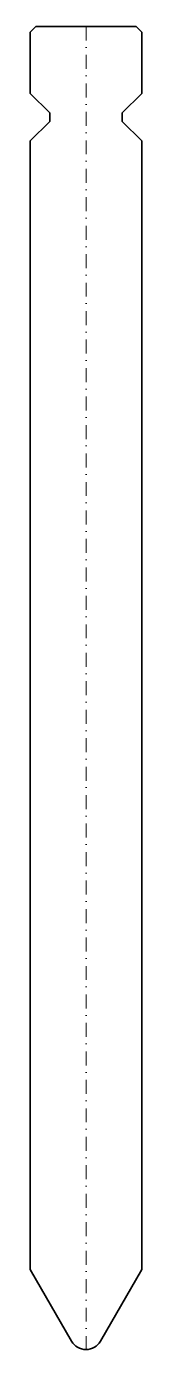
# Model space of a CAD drawing. Header units: millimetres. Extents: x -10 to 10, y 0 to 237.
import ezdxf

# ---------------------------------------------------------------- set-up
doc = ezdxf.new("R2010")
doc.units = ezdxf.units.MM
doc.header["$LTSCALE"] = 5
doc.linetypes.add('AUSGEZOGEN', pattern=[0])
doc.linetypes.add('DASHDOT', pattern=[1, 0.5, -0.25, 0, -0.25])
doc.layers.add('2', color=7, linetype='Continuous')

msp = doc.modelspace()

# ---------------------------------------------------------------- linework, layer by layer
at = {"layer": '2', "color": 7, "linetype": 'AUSGEZOGEN', "lineweight": 35}
for p, q in [((-10, 236), (-9, 237)), ((-9, 237), (9, 237)), ((9, 237), (10, 236)), ((-10, 225), (-10, 236)), ((10, 236), (10, 225)), ((-6.5, 221.5), (-10, 225)), ((10, 225), (6.5, 221.5)), ((-6.5, 220), (-6.5, 221.5)), ((6.5, 221.5), (6.5, 220)), ((-10, 216.5), (-6.5, 220)), ((6.5, 220), (10, 216.5)), ((-10, 14.32), (-10, 216.5)), ((10, 216.5), (10, 14.32)), ((-2.6, 1.5), (-10, 14.32)), ((10, 14.32), (2.6, 1.5))]:
    msp.add_line(p, q, dxfattribs=at)
at = {"layer": '2', "color": 7, "linetype": 'DASHDOT', "lineweight": 18}
msp.add_line((0, 237), (0, 0), dxfattribs=at)
at = {"layer": '2', "color": 7, "linetype": 'AUSGEZOGEN', "lineweight": 35}
msp.add_arc((0, 3), 3, 210, 330, dxfattribs=at)

doc.saveas('drawing.dxf')
